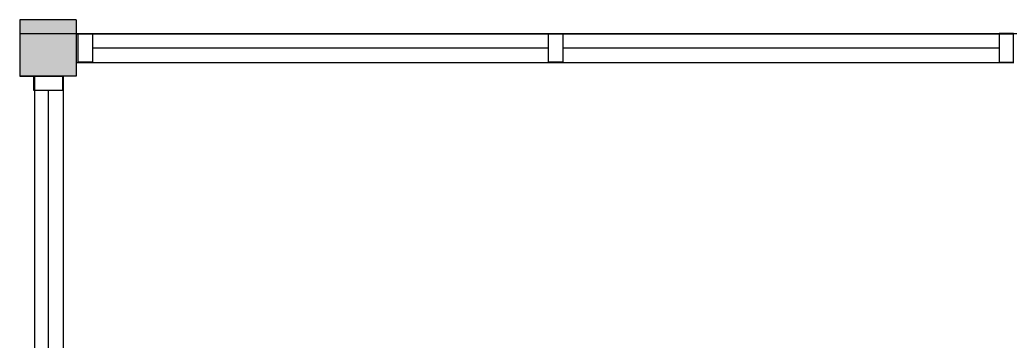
# Model space of a CAD drawing. Extents: x 11182 to 734459, y -1391328 to 152085.
# Drawn here: x 293040 to 296569, y -648600 to -647461 of the extents above; entities that cross this region are included whole.
import ezdxf

# ---------------------------------------------------------------- set-up
doc = ezdxf.new("R2010")
doc.units = 0
doc.header["$LTSCALE"] = 500
doc.header["$MEASUREMENT"] = 0
doc.layers.add('1_Wall_Exist', color=251, linetype='CONTINUOUS')

msp = doc.modelspace()

# ---------------------------------------------------------------- linework, layer by layer
at = {"layer": '1_Wall_Exist'}
for p, q in [((293239.8, -647461.1), (293039.8, -647461.1)), ((293039.8, -647461.1), (293039.8, -647661.1)), ((293239.8, -647461.1), (293239.8, -647661.1)), ((296575.7, -647510.4), (293039.8, -647510.4)), ((293039.8, -647510.4), (293039.8, -647661.1)), ((293239.8, -647510.4), (296564.7, -647510.4)), ((293246.9, -647611.2), (293247, -647509.6)), ((293247, -647509.6), (293297, -647509.6)), ((293297, -647509.6), (293296.9, -647611.2)), ((294914.9, -647611.2), (294914.9, -647509.6)), ((294914.9, -647509.6), (294964.9, -647509.6)), ((294964.9, -647509.6), (294964.9, -647611.2)), ((296562.8, -647509.7), (296512.8, -647509.7)), ((296512.8, -647509.7), (296512.8, -647611.3)), ((296562.8, -647611.3), (296562.8, -647509.7)), ((293296.9, -647560.4), (294914.9, -647560.5)), ((294964.9, -647560.5), (296514.7, -647560.5)), ((293239.8, -647612), (296564.7, -647612)), ((293296.9, -647611.2), (293246.9, -647611.2)), ((294964.9, -647611.2), (294914.9, -647611.2)), ((296512.8, -647611.3), (296562.8, -647611.3)), ((293239.8, -647661.1), (293039.8, -647661.1)), ((293039.8, -647661.1), (293091.7, -647661.1)), ((293089, -647661.1), (293190.6, -647661.1)), ((293089, -647711.1), (293089, -647661.1)), ((293091.7, -647661.1), (293091.7, -654812.2)), ((293091.7, -647661.1), (293091.8, -654812.2)), ((293190.6, -647661.1), (293190.6, -647711.1)), ((293193.3, -647661.1), (293193.3, -654710.6)), ((293190.6, -647711.1), (293089, -647711.1)), ((293139.8, -647711.1), (293139.8, -649329))]:
    msp.add_line(p, q, dxfattribs=at)
msp.add_solid([(293239.8, -647461.1), (293039.8, -647461.1), (293239.8, -647661.1), (293039.8, -647661.1)], dxfattribs=at)

doc.saveas('drawing.dxf')
